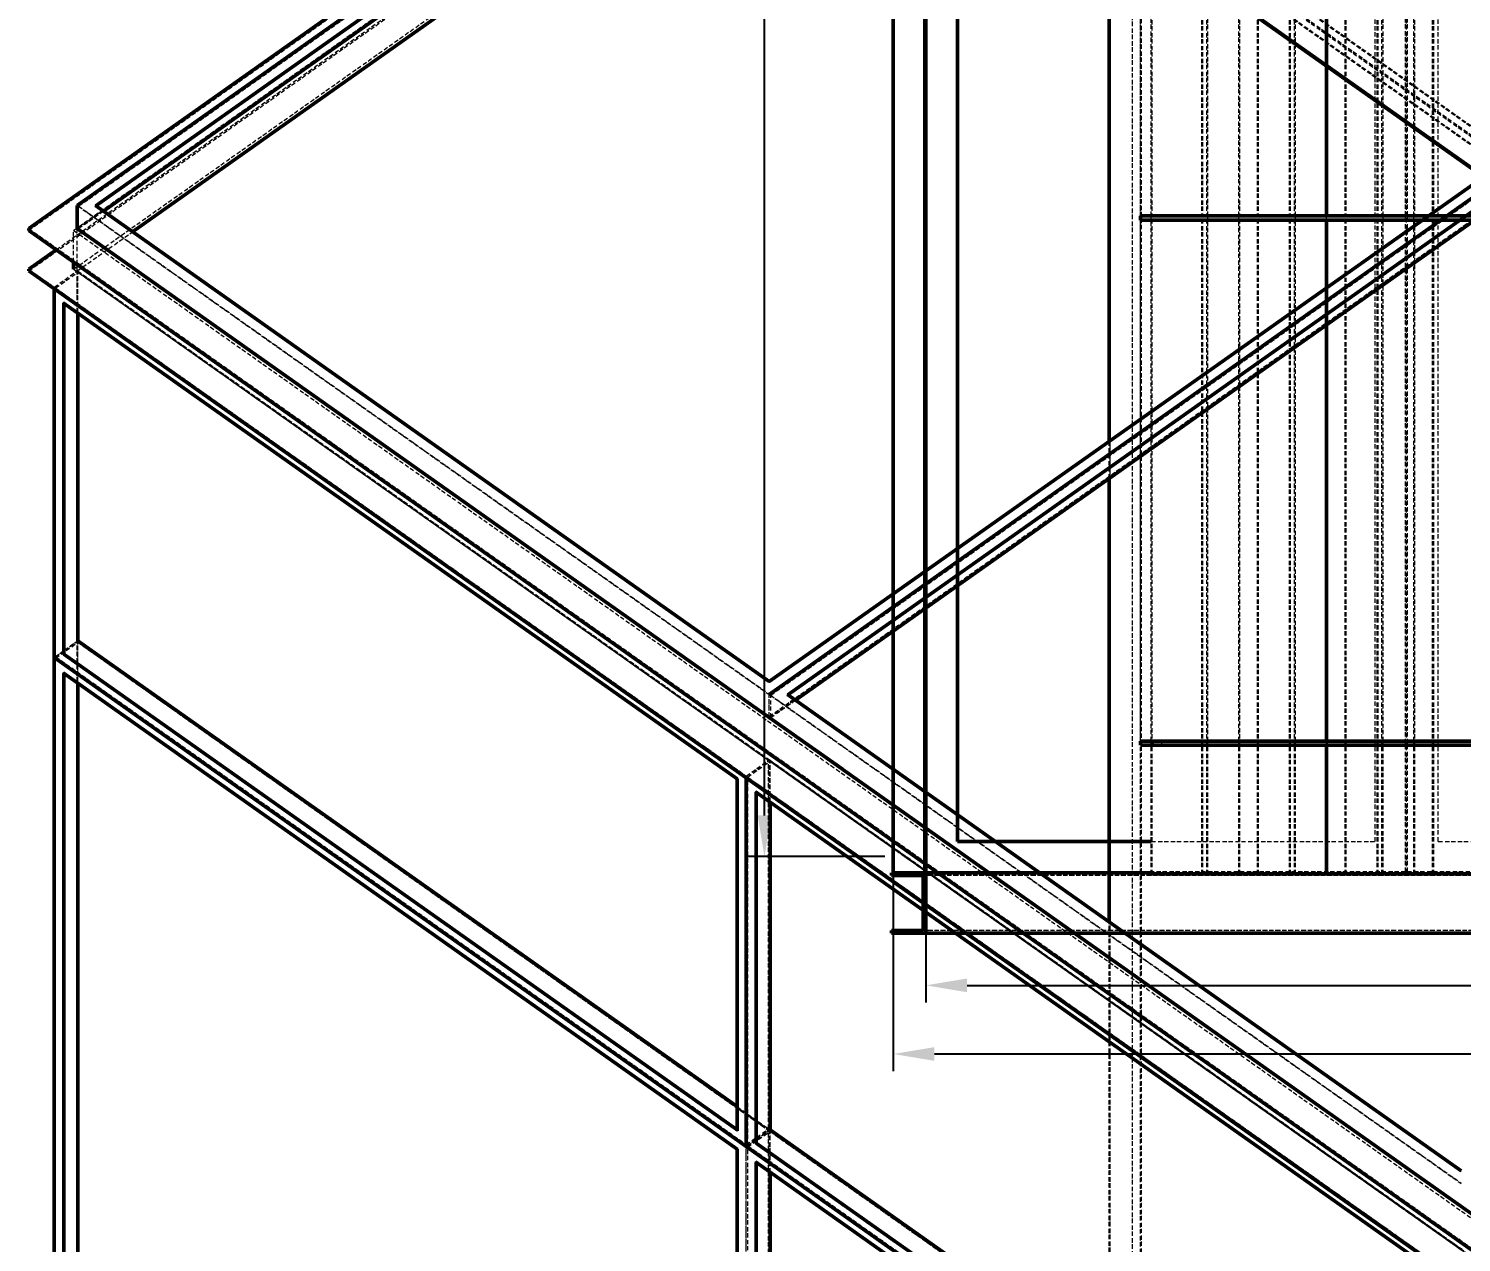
# Model space of a CAD drawing. Header units: millimetres. Extents: x -261 to 8533, y -404 to 6090.
# Drawn here: x -261 to 1407, y 2424 to 3839 of the extents above; entities that cross this region are included whole.
import ezdxf

# ---------------------------------------------------------------- set-up
doc = ezdxf.new("R2010")
doc.units = ezdxf.units.MM
doc.linetypes.add('Hidden', pattern=[15, 5, -3, 5, -2])
for name, color, linetype, lineweight in [('Default', 7, 'Continuous', 50), ('Edges', 7, 'Hidden', 15), ('HiddenEdges', 2, 'Hidden', 15), ('HiddenSilhouettes', 2, 'Hidden', 15), ('HiddenWires', 7, 'Hidden', 15), ('Silhouettes', 7, 'Continuous', 50), ('Wires', 7, 'Hidden', 15)]:
    doc.layers.add(name, color=color, linetype=linetype, lineweight=lineweight)
doc.layers.add('Dimension', color=7, linetype='Continuous', lineweight=50, true_color=0x6495ed)
doc.styles.add('Default', font='arial.ttf')
doc.dimstyles.get("Standard").update_dxf_attribs({"dimtxt": 0.18, "dimasz": 0.18, "dimexe": 0.18, "dimexo": 0.0625, "dimgap": 0.09, "dimtad": 0, "dimtih": 1, "dimtoh": 1, "dimdec": 4, "dimzin": 0, "dimdsep": 46, "dimtxsty": 'Standard', "dimcen": 0.09, "dimadec": 0, "dimazin": 0, "dimtfac": 1, "dimtdec": 4, "dimtofl": 0, "dimtmove": 0, "dimatfit": 3, "dimfxl": 1, "dimtolj": 1, "dimtzin": 0, "dimarcsym": 0})

# ---------------------------------------------------------------- blocks, each defined once
blk = doc.blocks.new('Left')
at = {"layer": 'Edges'}
for points in [[(-587.5, -753.2, 0), (-587.5, -380.2, 0)], [(-521.5, -753.2, 0), (-521.5, -380.2, 0)], [(-485.5, -753.2, 0), (-485.5, -380.2, 0)], [(-419.5, -753.2, 0), (-419.5, -380.2, 0)], [(-317.5, -753.2, 0), (-317.5, -380.2, 0)], [(-281.5, -753.2, 0), (-281.5, -380.2, 0)], [(-587.5, -1365.2, 0), (-587.5, -758.2, 0)], [(-521.5, -1365.2, 0), (-521.5, -758.2, 0)], [(-485.5, -1365.2, 0), (-485.5, -758.2, 0)], [(-419.5, -1365.2, 0), (-419.5, -758.2, 0)], [(-317.5, -1365.2, 0), (-317.5, -758.2, 0)], [(-281.5, -1365.2, 0), (-281.5, -758.2, 0)], [(-587.5, -1520.2, 0), (-587.5, -1370.2, 0)], [(-521.5, -1520.2, 0), (-521.5, -1370.2, 0)], [(-485.5, -1520.2, 0), (-485.5, -1370.2, 0)], [(-419.5, -1520.2, 0), (-419.5, -1370.2, 0)], [(-317.5, -1520.2, 0), (-317.5, -1370.2, 0)], [(-281.5, -1520.2, 0), (-281.5, -1370.2, 0)]]:
    blk.add_polyline3d(points, dxfattribs=at)
at = {"layer": 'HiddenEdges'}
for points in [[(-886.8, -1517.8, 0), (-886.8, 869.8, 0)], [(-848.8, -1517.8, 0), (-848.8, 869.8, 0)], [(-291.2, -1517.8, 0), (-291.2, 869.8, 0)], [(-288.8, -1517.8, 0), (-288.8, 869.8, 0)], [(-586.3, -1520.2, 0), (-586.3, -380.2, 0)], [(-463.7, -1520.2, 0), (-463.7, -380.2, 0)], [(-462.5, -1520.2, 0), (-462.5, -380.2, 0)], [(-426.5, -1520.2, 0), (-426.5, -380.2, 0)], [(-425.3, -1520.2, 0), (-425.3, -380.2, 0)], [(-420.7, -1520.2, 0), (-420.7, -380.2, 0)], [(-361.7, -1520.2, 0), (-361.7, -380.2, 0)], [(-360.5, -1520.2, 0), (-360.5, -380.2, 0)], [(-324.5, -1520.2, 0), (-324.5, -380.2, 0)], [(-323.3, -1520.2, 0), (-323.3, -380.2, 0)], [(-259.7, -1520.2, 0), (-259.7, -380.2, 0)], [(-587.5, -758.2, 0), (-587.5, -753.2, 0)], [(-521.5, -758.2, 0), (-521.5, -753.2, 0)], [(-485.5, -758.2, 0), (-485.5, -753.2, 0)], [(-419.5, -758.2, 0), (-419.5, -753.2, 0)], [(-317.5, -758.2, 0), (-317.5, -753.2, 0)], [(-281.5, -758.2, 0), (-281.5, -753.2, 0)], [(-587.5, -1370.2, 0), (-587.5, -1365.2, 0)], [(-521.5, -1370.2, 0), (-521.5, -1365.2, 0)], [(-485.5, -1370.2, 0), (-485.5, -1365.2, 0)], [(-419.5, -1370.2, 0), (-419.5, -1365.2, 0)], [(-317.5, -1370.2, 0), (-317.5, -1365.2, 0)], [(-281.5, -1370.2, 0), (-281.5, -1365.2, 0)], [(-886.8, -1504, 0), (-888, -1504, 0)], [(-850, -1517.8, 0), (-886.8, -1517.8, 0)], [(-291.2, -1517.8, 0), (-848.8, -1517.8, 0)], [(848.8, -1517.8, 0), (-288.8, -1517.8, 0)], [(890, -1519, 0), (-890, -1519, 0)], [(890, -1522, 0), (-890, -1522, 0)], [(853, -1522, 0), (-853, -1522, 0)], [(890, -1586, 0), (-890, -1586, 0)], [(890, -1589, 0), (-890, -1589, 0)], [(853, -1586, 0), (-853, -1586, 0)]]:
    blk.add_polyline3d(points, dxfattribs=at)
at = {"layer": 'HiddenSilhouettes'}
for points in [[(-326.8, -1482.2, 0), (-326.8, 759.8, 0)], [(-290, -1519, 0), (-290, 759.8, 0)], [(-253.2, -1482.2, 0), (-253.2, 759.8, 0)], [(-528.5, -1520.2, 0), (-528.5, -380.2, 0)], [(-527.3, -1520.2, 0), (-527.3, -380.2, 0)], [(-522.7, -1520.2, 0), (-522.7, -380.2, 0)], [(-484.3, -1520.2, 0), (-484.3, -380.2, 0)], [(-382.3, -1520.2, 0), (-382.3, -380.2, 0)], [(-318.7, -1520.2, 0), (-318.7, -380.2, 0)], [(-280.3, -1520.2, 0), (-280.3, -380.2, 0)], [(-258.5, -1520.2, 0), (-258.5, -380.2, 0)], [(-383.5, -758.2, 0), (-383.5, -753.2, 0)], [(-585, -1370.2, 0), (-585, -1365.2, 0)], [(-575, -1370.2, 0), (-575, -1365.2, 0)], [(-383.5, -1370.2, 0), (-383.5, -1365.2, 0)], [(-587.5, -1482.2, 0), (-326.8, -1482.2, 0)], [(-253.2, -1482.2, 0), (-11.5, -1482.2, 0)], [(-587.5, -1519, 0), (-11.5, -1519, 0)], [(-528.5, -1520.2, 0), (-462.5, -1520.2, 0)], [(-527.3, -1520.2, 0), (-521.5, -1520.2, 0)], [(-485.5, -1520.2, 0), (-463.7, -1520.2, 0)], [(-426.5, -1520.2, 0), (-360.5, -1520.2, 0)], [(-425.3, -1520.2, 0), (-419.5, -1520.2, 0)], [(-383.5, -1520.2, 0), (-361.7, -1520.2, 0)], [(-324.5, -1520.2, 0), (-258.5, -1520.2, 0)], [(-323.3, -1520.2, 0), (-317.5, -1520.2, 0)], [(-281.5, -1520.2, 0), (-259.7, -1520.2, 0)]]:
    blk.add_polyline3d(points, dxfattribs=at)
at = {"layer": 'HiddenWires'}
for points in [[(-600, -758.2, 0), (-600, -753.2, 0)], [(-600, -1370.2, 0), (-600, -1365.2, 0)], [(-587.5, -1520.2, 0), (-11.5, -1520.2, 0)]]:
    blk.add_polyline3d(points, dxfattribs=at)
at = {"layer": 'Silhouettes'}
for points in [[(-888, -1519, 0), (-888, 871, 0)], [(-851.2, -1520.2, 0), (-851.2, 869.8, 0)], [(-850, -1191.8, 0), (-850, 871, 0)], [(-813.2, -1482.2, 0), (-813.2, 834.2, 0)], [(-383.5, -753.2, 0), (-383.5, -380.2, 0)], [(-600, -753.2, 0), (0, -753.2, 0)], [(-600, -758.2, 0), (-600, -753.2, 0)], [(-600, -758.2, 0), (0, -758.2, 0)], [(-383.5, -1365.2, 0), (-383.5, -758.2, 0)], [(-850, -1520.2, 0), (-850, -1191.8, 0)], [(-600, -1365.2, 0), (0, -1365.2, 0)], [(-600, -1370.2, 0), (-600, -1365.2, 0)], [(-600, -1370.2, 0), (0, -1370.2, 0)], [(-383.5, -1520.2, 0), (-383.5, -1370.2, 0)], [(-813.2, -1482.2, 0), (-587.5, -1482.2, 0)], [(-890, -1519, 0), (-850, -1519, 0)], [(-890, -1522, 0), (-890, -1519, 0)], [(-890, -1522, 0), (-853, -1522, 0)], [(-853, -1586, 0), (-853, -1522, 0)], [(-851.2, -1520.2, 0), (-850, -1520.2, 0)], [(-850, -1589, 0), (-850, -1519, 0)], [(-850, -1519, 0), (-587.5, -1519, 0)], [(-587.5, -1520.2, 0), (-521.5, -1520.2, 0)], [(-521.5, -1520.2, 0), (-485.5, -1520.2, 0)], [(-485.5, -1520.2, 0), (-419.5, -1520.2, 0)], [(-419.5, -1520.2, 0), (-383.5, -1520.2, 0)], [(-383.5, -1520.2, 0), (-317.5, -1520.2, 0)], [(-317.5, -1520.2, 0), (-281.5, -1520.2, 0)], [(-281.5, -1520.2, 0), (-215.5, -1520.2, 0)], [(-890, -1586, 0), (-853, -1586, 0)], [(-890, -1589, 0), (-890, -1586, 0)], [(-890, -1589, 0), (-850, -1589, 0)], [(-850, -1589, 0), (850, -1589, 0)]]:
    blk.add_polyline3d(points, dxfattribs=at)
for points in [[(-585, -1365.2, 0)], [(-575, -1365.2, 0)]]:
    blk.add_polyline3d(points, close=True, dxfattribs=at)
at = {"layer": 'Wires'}
for points in [[(-600, -753.2, 0), (-600, -380.2, 0)], [(-600, -1365.2, 0), (-600, -758.2, 0)], [(-600, -1520.2, 0), (-600, -1370.2, 0)], [(-600, -1520.2, 0), (-587.5, -1520.2, 0)]]:
    blk.add_polyline3d(points, dxfattribs=at)
blk = doc.blocks.new('Isometric')
at = {"layer": 'Edges'}
for points in [[(-1817.3, 1587), (-636.4, 2422)], [(-1011.2, 1017), (169.7, 1852)], [(-1838.5, 1587), (-1032.4, 1017)], [(-1895, 1560.2), (70.7, 170.2)], [(-1895, 1512.8), (70.7, 122.8)], [(-1854.7, 1063.4), (-1853.9, 1064)], [(-1854.7, 1063.4), (-1069.9, 508.4)], [(-1854.7, -626.6), (-1854.7, 1042.2)], [(-1032.4, 990.2), (-1032.4, 1017)], [(-1048.6, 493.4), (-1048.6, 903.6)], [(-1059.2, -1199.7), (-1059.2, 490.3)], [(-1048.6, 493.4), (-263.8, -61.6)], [(-1048.6, -1196.6), (-1048.6, 472.2)]]:
    blk.add_lwpolyline(points, dxfattribs=at)
for points in [[(-635.5, 1929.6, 0), (-199.3, 1621.1, 0)], [(-635.5, 1312.6, 0), (-635.5, 1927.9, 0)], [(-1842.7, 1512.8, 0), (70.7, 159.8, 0)], [(-1854.7, 1063.4, 0), (-1854.7, 1473.6, 0)], [(-635.5, 751.4, 0), (-635.5, 1269.6, 0)], [(-1853.9, 1068.1, 0), (-1837.6, 1079.6, 0)], [(-1032.4, 1017, 0), (-226.3, 447, 0)], [(-1047.8, 498.1, 0), (-1031.5, 509.6, 0)], [(-1048.6, 493.4, 0), (-1047.8, 494, 0)]]:
    blk.add_polyline3d(points, dxfattribs=at)
at = {"layer": 'HiddenEdges'}
for points in [[(-1895, 1558), (-636.4, 2448)], [(-1842.7, 1558), (-636.4, 2411)], [(-1838.5, 1560.2), (-636.4, 2410.2)], [(-1895, 1510.7), (-636.4, 2400.7)], [(-609.5, 258.3), (-609.5, 1948.3)], [(-609.5, 1948), (194.9, 1379.2)], [(-599.8, 1950.8), (185.1, 1395.8)], [(-599.8, 260.8), (-599.8, 1929.6)], [(-598.9, 1930.2), (186, 1375.2)], [(-1032.4, 1017.4), (168, 1866.2)], [(-1836.8, 1586.2), (-1032.4, 1017.4)], [(-1838.5, 1079.3), (-1838.5, 1510.7)], [(-1837.6, 1079.1), (-1837.6, 1510.4)], [(-635.5, 1269.6), (-635.5, 1312.6)], [(-1863.7, 1061.2), (-1853.9, 1068.1)], [(-1838.5, -610.7), (-1838.5, 1079.3)], [(-1838.5, 1078.5), (-1837.6, 1079.1)], [(-1838.5, 1078.5), (-1032.4, 508.5)], [(-1837.6, -610.9), (-1837.6, 1079.1)], [(-1837.6, 1077.9), (-1033.2, 509.1)], [(-1863.7, 1059.5), (-1059.2, 490.7)], [(-1032.4, 991.4), (-1032.4, 1017.4)], [(-1030.7, 1016.2), (-226.3, 447.4)], [(-1011.2, 1016.2), (-226.3, 461.2)], [(-1059.2, 922), (-1033.2, 940.4)], [(-1033.2, 510.8), (-1033.2, 940.4)], [(-1032.4, 939.8), (-226.3, 369.8)], [(-1069.9, 918.6), (-1069, 919.2)], [(-1069, 509), (-1069, 919.2)], [(-1059.2, 492.4), (-1059.2, 922)], [(-1059.2, 921.7), (-253.1, 351.7)], [(-1032.4, 508.5), (-1032.4, 612.5)], [(-1059.2, 490.7), (-1033.2, 509.1)], [(-1033.2, -1179.2), (-1033.2, 509.1)], [(-1032.4, 509.3), (-226.3, -60.7)], [(-1031.5, 507.9), (-227.1, -60.9)], [(-1069.9, 487.2), (-1069, 487.8)], [(-1069, -1181), (-1069, 487.8)], [(-1059.2, -1197.6), (-1059.2, 490.7)]]:
    blk.add_lwpolyline(points, dxfattribs=at)
for points in [[(-609.5, 1948.3, 0), (196.6, 1378.3, 0)], [(-609.5, 258, 0), (-609.5, 1946.3, 0)], [(-635.5, 239.1, 0), (-635.5, 1929.1, 0)], [(-1032.4, 1031.2, 0), (148.5, 1866.2, 0)], [(-1032.4, 991.4, 0), (168, 1840.2, 0)], [(-1032.4, 990.2, 0), (169.7, 1840.2, 0)], [(-1817.3, 1586.2, 0), (-1032.4, 1031.2, 0)], [(-1836.8, 1560.2, 0), (-1032.4, 991.4, 0)], [(-1838.5, 1510.7, 0), (70.7, 160.7, 0)], [(-1838.5, 1509.8, 0), (-1032.4, 939.8, 0)], [(-1837.6, 1509.2, 0), (-1033.2, 940.4, 0)], [(-1865.3, 1491.7, 0), (-1059.2, 921.7, 0)], [(-1863.7, 1490.8, 0), (-1059.2, 922, 0)], [(-1853.9, 1474.2, 0), (-1069, 919.2, 0)], [(-1865.3, 1060.3, 0), (-1838.5, 1079.3, 0)], [(-1838.5, 1079.3, 0), (-1032.4, 509.3, 0)], [(-1837.6, 1079.1, 0), (-1031.5, 509.1, 0)], [(-1853.9, 1042.8, 0), (-1069, 487.8, 0)], [(-1032.4, 1031.2, 0), (-1032.4, 1032, 0)], [(-1030.7, 990.2, 0), (-226.3, 421.4, 0)], [(-1059.2, 921.7, 0), (-1032.4, 940.7, 0)], [(-1031.5, 509.1, 0), (-1031.5, 940.4, 0)], [(-1031.5, 939.2, 0), (-227.1, 370.4, 0)], [(-1057.5, 920.8, 0), (-253.1, 352, 0)], [(-1047.8, 904.2, 0), (-262.9, 349.2, 0)], [(-635.5, 239.6, 0), (-635.5, 751.4, 0)], [(-1032.4, 508.5, 0), (-1031.5, 509.1, 0)], [(-1057.5, 491.2, 0), (-1047.8, 498.1, 0)], [(-1057.5, 489.5, 0), (-253.1, -79.3, 0)], [(-1047.8, 472.8, 0), (-262.9, -82.2, 0)]]:
    blk.add_polyline3d(points, dxfattribs=at)
at = {"layer": 'HiddenSilhouettes'}
for points in [[(-1863, 1535.4), (-636.4, 2402.8)], [(-1842.7, 1512.8), (-636.4, 2365.8)], [(-635.5, 1929.1), (170.6, 1359.1)], [(-599.8, 1929.6), (185.1, 1374.6)], [(-598.9, 261.4), (-598.9, 1930.2)], [(-1836.8, 1560.2), (-1836.8, 1586.2)], [(-1817.3, 1586.2), (-1816.7, 1586.6)], [(-1836.8, 1560.2), (-1808, 1580.5)], [(-1842.7, 1521), (-1842.7, 1558)], [(-1842.7, 1558), (70.7, 205)], [(-1838.5, 1510.7), (-1773.9, 1556.3)], [(-1863.7, 1490.8), (-1837.6, 1509.2)], [(-1838.5, 1510.7), (-1032.4, 940.7)], [(-1838.5, 1078.5), (-1838.5, 1509.8)], [(-1837.6, 1461.5), (-1837.6, 1509.2)], [(-1863.7, 1061.2), (-1863.7, 1490.8)], [(-1853.9, 1473), (-1853.9, 1474.2)], [(-636.4, 1269), (-636.4, 1312)], [(-1863.7, 1059.5), (-1837.6, 1077.9)], [(-1838.5, -611.5), (-1838.5, 1078.5)], [(-1837.6, 1030.1), (-1837.6, 1077.9)], [(-1863.7, 1061.2), (-1059.2, 492.4)], [(-1863.7, -628.8), (-1863.7, 1059.5)], [(-1854.7, 1042.2), (-1853.9, 1042.8)], [(-1853.9, 1041.6), (-1853.9, 1042.8)], [(-1030.7, 990.2), (-1030.7, 1016.2)], [(-1011.2, 1016.2), (-1011.2, 1017)], [(-1057.5, 920.8), (-1031.5, 939.2)], [(-1032.4, 509.3), (-1032.4, 940.7)], [(-1032.4, 940.7), (-226.3, 370.7)], [(-1032.4, 939.8), (-1031.5, 940.4)], [(-1031.5, 940.4), (-225.4, 370.4)], [(-1031.5, 891.5), (-1031.5, 939.2)], [(-1057.5, 491.2), (-1057.5, 920.8)], [(-1047.8, 903), (-1047.8, 904.2)], [(-1069.9, 536.7), (-1033.2, 510.8)], [(-1059.2, 492.4), (-1033.2, 510.8)], [(-1057.5, 489.5), (-1031.5, 507.9)], [(-1032.4, 508.5), (-226.3, -61.5)], [(-1031.5, 459.4), (-1031.5, 509.1)], [(-1031.5, 509.1), (-225.4, -60.9)], [(-1031.5, 460.1), (-1031.5, 507.9)], [(-1057.5, 491.2), (-253.1, -77.6)], [(-1057.5, -1198.8), (-1057.5, 489.5)], [(-1047.8, 471.6), (-1047.8, 472.8)], [(-1032.4, -1181.5), (-1032.4, 459.4)]]:
    blk.add_lwpolyline(points, dxfattribs=at)
for points in [[(-1836.8, 1586.2, 0), (-636.4, 2435, 0)], [(-609.5, 1946.3, 0), (194.9, 1377.5, 0)], [(-598.9, 1951.4, 0), (186, 1396.4, 0)], [(-1030.7, 1016.2, 0), (169.7, 1865, 0)], [(-1817.3, 1586.2, 0), (-1817.3, 1587, 0)], [(-1838.5, 1510.7, 0), (-1838.5, 1560.2, 0)], [(-1865.3, 1491.7, 0), (-1838.5, 1510.7, 0)], [(-1838.5, 1509.8, 0), (-1837.6, 1510.4, 0)], [(-1837.6, 1510.4, 0), (-1031.5, 940.4, 0)], [(-1865.3, 1489.7, 0), (-1865.3, 1491.7, 0)], [(-1854.7, 1473.6, 0), (-1853.9, 1474.2, 0)], [(-1030.7, 990.2, 0), (-1001.9, 1010.5, 0)], [(-1011.2, 1016.2, 0), (-1010.6, 1016.6, 0)], [(-1059.2, 919.7, 0), (-1059.2, 921.7, 0)], [(-1048.6, 903.6, 0), (-1047.8, 904.2, 0)], [(-636.4, 239.3, 0), (-636.4, 752, 0)], [(-1069.9, 509.6, 0), (-1069, 509, 0)], [(-1069.9, 508.4, 0), (-1069, 509, 0)], [(-1059.2, 490.3, 0), (-1032.4, 509.3, 0)], [(-1032.4, 459.4, 0), (-1032.4, 509.3, 0)], [(-1048.6, 472.2, 0), (-1047.8, 472.8, 0)]]:
    blk.add_polyline3d(points, dxfattribs=at)
at = {"layer": 'Silhouettes'}
for points in [[(-1895, 1560.2), (-636.4, 2450.2)], [(-1838.5, 1587), (-636.4, 2437)], [(-1816.7, 1586.6), (-636.4, 2421.2)], [(-636.4, 1312), (-636.4, 1929.3)], [(-1032.4, 1032), (148.5, 1867)], [(-1010.6, 1016.6), (169.7, 1851.2)], [(-1838.5, 1560.2), (-1838.5, 1587)], [(-1895, 1558), (-1895, 1560.2)], [(-1895, 1558), (70.7, 168)], [(-1895, 1512.8), (-1863, 1535.4)], [(-1895, 1510.7), (-1895, 1512.8)], [(-1895, 1510.7), (70.7, 120.7)], [(-1865.3, 1060.3), (-1865.3, 1489.7)], [(-1854.7, 1473.6), (-1069.9, 918.6)], [(-636.4, 752), (-636.4, 1269)], [(-1854.7, 1042.2), (-1069.9, 487.2)], [(-1837.6, -610.4), (-1837.6, 1030.1)], [(-1011.2, 1017), (-226.3, 462)], [(-1032.4, 990.2), (-947.5, 930.2)], [(-1059.2, 490.3), (-1059.2, 919.7)], [(-1047.8, 494), (-1047.8, 903)], [(-1031.5, 509.6), (-263.8, -33.3)], [(-1069.9, -1181.6), (-1069.9, 487.2)], [(-1059.2, 490.3), (-253.1, -79.7)], [(-1047.8, 494), (-263.8, -60.4)], [(-1047.8, -1196), (-1047.8, 471.6)]]:
    blk.add_lwpolyline(points, dxfattribs=at)
for points in [[(-1808, 1580.5, 0), (-636.4, 2409, 0)], [(-1773.9, 1556.3, 0), (-636.4, 2360.7, 0)], [(-636.4, 1929.3, 0), (-199.9, 1620.7, 0)], [(-636.4, 1928.5, 0), (-200.5, 1620.3, 0)], [(-1032.4, 1017, 0), (169.7, 1867, 0)], [(-1001.9, 1010.5, 0), (169.7, 1839, 0)], [(-1817.3, 1587, 0), (-1032.4, 1032, 0)], [(-1838.5, 1560.2, 0), (-65.2, 306.3, 0)], [(-1842.7, 1512.8, 0), (-1842.7, 1521, 0)], [(-1853.9, 1064, 0), (-1853.9, 1473, 0)], [(-1837.6, 1079.6, 0), (-1837.6, 1461.5, 0)], [(-1837.6, 1079.6, 0), (-1069.9, 536.7, 0)], [(-1865.3, -629.7, 0), (-1865.3, 1060.3, 0)], [(-1865.3, 1060.3, 0), (-1059.2, 490.3, 0)], [(-1853.9, 1064, 0), (-1069.9, 509.6, 0)], [(-1853.9, -626, 0), (-1853.9, 1041.6, 0)], [(-1069.9, 508.4, 0), (-1069.9, 918.6, 0)], [(-1048.6, 903.6, 0), (-263.8, 348.6, 0)], [(-1031.5, 509.6, 0), (-1031.5, 891.5, 0)], [(-1048.6, 472.2, 0), (-263.8, -82.8, 0)], [(-1031.5, -1180.4, 0), (-1031.5, 460.1, 0)]]:
    blk.add_polyline3d(points, dxfattribs=at)
blk = doc.blocks.new('*D13')
at = {"layer": 'Defpoints', "color": 0}
for p in [(783.7, 2874), (2483.7, 2874), (2483.7, 2724)]:
    blk.add_point(p, dxfattribs=at)
at = {"layer": 'Dimension', "color": 0, "lineweight": -2}
for p, q in [((783.7, 2864), (783.7, 2704)), ((2483.7, 2864), (2483.7, 2704)), ((831.7, 2724), (1439.8, 2724)), ((2435.7, 2724), (1827.5, 2724))]:
    blk.add_line(p, q, dxfattribs=at)
at = {"layer": 'Dimension', "color": 0}
for points in [[(831.7, 2732), (831.7, 2716), (783.7, 2724)], [(2435.7, 2716), (2435.7, 2732), (2483.7, 2724)]]:
    blk.add_solid(points, dxfattribs=at)
at = {"layer": 'Dimension', "color": 0, "insert": (1633.7, 2724), "char_height": 40, "attachment_point": 5, "style": 'Default'}
blk.add_mtext('\\A1;WIDTH = 1700', dxfattribs=at)
blk = doc.blocks.new('*D14')
at = {"layer": 'Defpoints', "color": 0}
for p in [(745.7, 2874), (2521.7, 2874), (2521.7, 2644)]:
    blk.add_point(p, dxfattribs=at)
at = {"layer": 'Dimension', "color": 0, "lineweight": -2}
for p, q in [((745.7, 2864), (745.7, 2624)), ((2521.7, 2864), (2521.7, 2624)), ((793.7, 2644), (1565.8, 2644)), ((2473.7, 2644), (1701.5, 2644))]:
    blk.add_line(p, q, dxfattribs=at)
at = {"layer": 'Dimension', "color": 0}
for points in [[(793.7, 2652), (793.7, 2636), (745.7, 2644)], [(2473.7, 2636), (2473.7, 2652), (2521.7, 2644)]]:
    blk.add_solid(points, dxfattribs=at)
at = {"layer": 'Dimension', "color": 0, "insert": (1633.7, 2644), "char_height": 40, "attachment_point": 5, "style": 'Default'}
blk.add_mtext('\\A1;1776', dxfattribs=at)
blk = doc.blocks.new('*D15')
at = {"layer": 'Defpoints', "color": 0}
for p in [(595.7, 5874), (745.7, 5874), (745.7, 2874)]:
    blk.add_point(p, dxfattribs=at)
at = {"layer": 'Dimension', "color": 0, "lineweight": -2}
for p, q in [((735.7, 5874), (575.7, 5874)), ((595.7, 5826), (595.7, 4580)), ((595.7, 2922), (595.7, 4168)), ((735.7, 2874), (575.7, 2874))]:
    blk.add_line(p, q, dxfattribs=at)
at = {"layer": 'Dimension', "color": 0}
for points in [[(603.7, 5826), (587.7, 5826), (595.7, 5874)], [(587.7, 2922), (603.7, 2922), (595.7, 2874)]]:
    blk.add_solid(points, dxfattribs=at)
at = {"layer": 'Dimension', "color": 0, "insert": (595.7, 4374), "char_height": 40, "attachment_point": 5, "rotation": 90, "style": 'Default'}
blk.add_mtext('\\A1;HEIGHT = 3000', dxfattribs=at)

msp = doc.modelspace()

# ---------------------------------------------------------------- block references
at = {"layer": 'Default'}
for name, p in [('Left', (1633.6667, 4374)), ('Isometric', (1633.6667, 2046))]:
    msp.add_blockref(name, p, dxfattribs=at)

# ---------------------------------------------------------------- dimensions: what is measured, and where the dimension line sits
at = {"layer": 'Dimension'}
dim = msp.add_linear_dim(base=(595.6667, 5874), p1=(745.6667, 2874), p2=(745.6667, 5874), angle=90, text='HEIGHT = <>', dimstyle='Standard', override={"dimscale": 1, "dimtxt": 40, "dimasz": 48, "dimexe": 20, "dimexo": 10, "dimgap": 10, "dimtad": 0, "dimjust": 0, "dimtih": 0, "dimtoh": 0, "dimdec": 3, "dimlfac": 1, "dimzin": 8, "dimlunit": 2, "dimpost": '', "dimtxsty": 'Default', "dimsah": 0, "dimse1": 0, "dimse2": 0, "dimclrt": 0, "dimtol": 0, "dimlim": 0, "dimtp": 0, "dimtm": 0, "dimtfac": 1, "dimtdec": 3, "dimtix": 0, "dimtzin": 8}, dxfattribs=at)
dim.commit()
dim.dimension.update_dxf_attribs({"geometry": '*D15', "text_midpoint": (595.6667, 4374), "dimtype": 160})
dim = msp.add_linear_dim(base=(2521.6667, 2644), p1=(745.6667, 2874), p2=(2521.6667, 2874), dimstyle='Standard', override={"dimscale": 1, "dimtxt": 40, "dimasz": 48, "dimexe": 20, "dimexo": 10, "dimgap": 10, "dimtad": 0, "dimjust": 0, "dimtih": 0, "dimtoh": 0, "dimdec": 3, "dimlfac": 1, "dimzin": 8, "dimlunit": 2, "dimpost": '', "dimtxsty": 'Default', "dimsah": 0, "dimse1": 0, "dimse2": 0, "dimclrt": 0, "dimtol": 0, "dimlim": 0, "dimtp": 0, "dimtm": 0, "dimtfac": 1, "dimtdec": 3, "dimtix": 0, "dimtzin": 8}, dxfattribs=at)
dim.commit()
dim.dimension.update_dxf_attribs({"geometry": '*D14', "text_midpoint": (1633.6667, 2644), "dimtype": 160})
dim = msp.add_linear_dim(base=(2483.6667, 2724), p1=(783.6667, 2874), p2=(2483.6667, 2874), text='WIDTH = <>', dimstyle='Standard', override={"dimscale": 1, "dimtxt": 40, "dimasz": 48, "dimexe": 20, "dimexo": 10, "dimgap": 10, "dimtad": 0, "dimjust": 0, "dimtih": 0, "dimtoh": 0, "dimdec": 3, "dimlfac": 1, "dimzin": 8, "dimlunit": 2, "dimpost": '', "dimtxsty": 'Default', "dimsah": 0, "dimse1": 0, "dimse2": 0, "dimclrt": 0, "dimtol": 0, "dimlim": 0, "dimtp": 0, "dimtm": 0, "dimtfac": 1, "dimtdec": 3, "dimtix": 0, "dimtzin": 8}, dxfattribs=at)
dim.commit()
dim.dimension.update_dxf_attribs({"geometry": '*D13', "text_midpoint": (1633.6667, 2724), "dimtype": 160})

doc.saveas('drawing.dxf')
